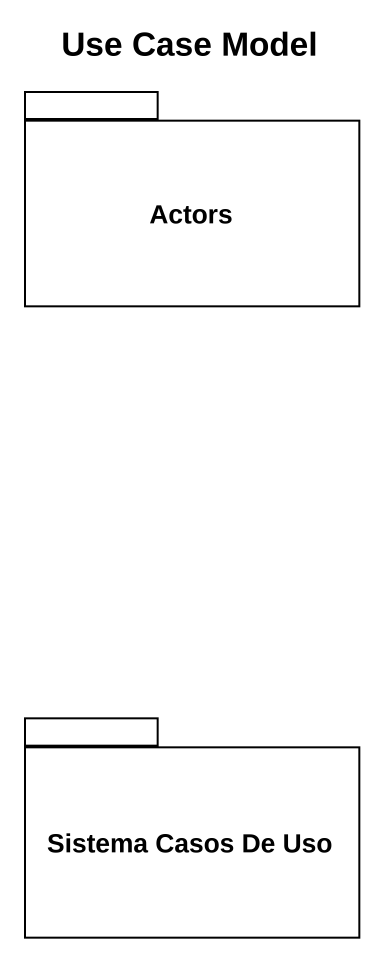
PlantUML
@startuml
title Use Case Model
package Actors {
}
package "Sistema Casos De Uso" as Sistema_Casos_De_Uso {
}
@enduml
